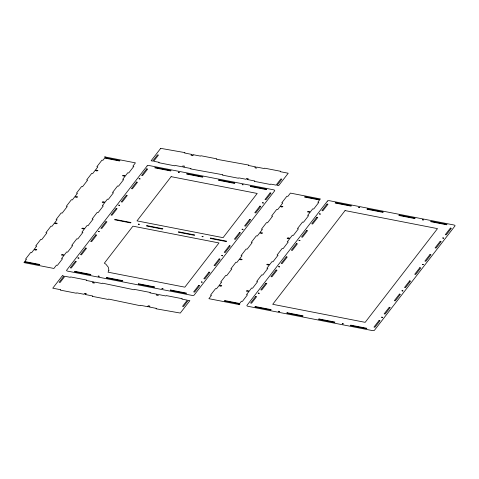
<?xml version="1.0" encoding="UTF-8"?>
<svg xmlns="http://www.w3.org/2000/svg" width="479" height="479" viewBox="0 0 479 479"><rect width="100%" height="100%" fill="white"/><g stroke="black" fill="none" stroke-linecap="round" stroke-linejoin="round"><path stroke-width="0.72" d="M105.464 157.022L104.955 157.681L119.936 160.603L119.63 160.998L104.65 158.076L102.919 160.321L101.961 160.136L96.866 166.734L97.824 166.92L95.429 170.021L97.979 170.518L96.884 170.991L95.123 170.416L92.728 173.518L91.77 173.332L86.675 179.93L87.633 180.116L82.538 186.72L81.58 186.535L76.484 193.133L77.442 193.318L75.047 196.42L77.598 196.917L76.502 197.39L74.742 196.815L72.347 199.917L71.395 199.731L66.3 206.329L67.252 206.515L62.162 213.119L61.204 212.933L56.109 219.532L57.067 219.717L54.672 222.819L57.223 223.316L56.127 223.789L54.367 223.214L51.971 226.316L51.014 226.13L45.918 232.728L46.876 232.914L41.781 239.518L40.823 239.332L35.727 245.931L36.685 246.116L34.29 249.218L36.841 249.715L35.745 250.188L33.985 249.613L31.59 252.714L30.638 252.529L25.543 259.127L26.495 259.319L24.764 261.558L39.751 264.48L39.446 264.881L24.459 261.953L23.95 262.618L53.917 268.462L56.462 265.162L57.42 265.348L62.515 258.75L61.557 258.564L63.952 255.457L61.402 254.96L62.498 254.493L64.258 255.062L66.653 251.96L67.611 252.146L72.706 245.547L71.748 245.362L76.844 238.764L77.802 238.949L82.897 232.351L81.939 232.165L84.334 229.058L81.783 228.561L82.879 228.094L84.639 228.663L87.034 225.561L87.986 225.747L93.082 219.148L92.13 218.963L97.219 212.365L98.177 212.55L103.272 205.952L102.314 205.76L104.709 202.659L102.159 202.162L103.254 201.695L105.015 202.264L107.41 199.162L108.368 199.348L113.463 192.75L112.505 192.564L117.6 185.966L118.558 186.151L123.654 179.553L122.696 179.362L125.091 176.26L122.54 175.763L123.636 175.296L125.396 175.865L127.791 172.763L128.743 172.949L133.839 166.351L132.887 166.165L135.431 162.866L104.506 156.831M238.865 304.536L239.374 303.878L224.394 300.956L224.699 300.561L239.68 303.482L241.416 301.237L242.368 301.423L247.463 294.825L246.511 294.639L248.9 291.537L246.356 291.04L247.451 290.567L249.212 291.142L251.601 288.035L252.559 288.226L257.654 281.622L256.696 281.436L261.791 274.838L262.749 275.024L267.845 268.426L266.887 268.24L269.282 265.138L266.731 264.642L267.827 264.168L269.587 264.737L271.982 261.636L272.94 261.827L278.036 255.223L277.078 255.038L282.173 248.439L283.125 248.625L288.22 242.027L287.268 241.841L289.657 238.74L287.113 238.243L288.208 237.77L289.969 238.338L292.358 235.237L293.316 235.428L298.411 228.824L297.453 228.639L302.548 222.04L303.506 222.226L308.602 215.628L307.644 215.442L310.039 212.341L307.488 211.838L308.584 211.371L310.344 211.94L312.739 208.838L313.697 209.03L318.792 202.425L317.834 202.24L319.565 199.994L304.584 197.073L304.889 196.677L319.87 199.599L320.379 198.941L290.412 193.097L287.867 196.396L286.909 196.21L281.814 202.809L282.772 202.994L280.377 206.096L282.927 206.593L281.832 207.066L280.071 206.491L277.676 209.592L276.718 209.407L271.623 216.005L272.581 216.197L267.486 222.795L266.534 222.609L261.438 229.207L262.39 229.393L260.001 232.495L262.546 232.992L261.45 233.465L259.69 232.89L257.301 235.991L256.343 235.806L251.247 242.41L252.205 242.596L247.11 249.194L246.152 249.008L241.057 255.606L242.015 255.792L239.62 258.894L242.17 259.39L241.075 259.863L239.314 259.289L236.919 262.39L235.961 262.205L230.866 268.809L231.824 268.994L226.729 275.593L225.777 275.407L220.681 282.005L221.633 282.191L219.244 285.292L221.789 285.789L220.693 286.262L218.933 285.688L216.544 288.789L215.586 288.603L210.491 295.208L211.449 295.393L208.898 298.692L239.823 304.722M77.927 257.959L78.909 258.091L77.927 257.959M98.309 231.561L99.285 231.692L98.309 231.561M118.684 205.162L119.666 205.293L118.684 205.162M139.066 178.763L140.042 178.895L139.066 178.763M98.207 276.114L99.189 276.245L98.207 276.114M108.877 270.264L108.056 272.186L184.858 287.166L218.993 242.949L132.917 226.16L104.35 263.169L105.931 264.246L108.296 267.222L108.877 270.264M138.305 224.172L139.281 224.304L138.305 224.172M178.398 172.23L179.38 172.368L178.451 172.183M161.968 288.55L162.95 288.681L161.968 288.55M202.066 236.608L203.042 236.74L202.066 236.608M242.158 184.672L243.14 184.804L242.212 184.625M201.306 282.023L202.282 282.155L201.36 281.975M221.681 255.624L222.663 255.756L221.681 255.624M242.063 229.225L243.039 229.357L242.063 229.225M262.438 202.827L263.42 202.958L262.438 202.827M258.229 293.124L259.211 293.262L258.229 293.124M278.61 266.725L279.586 266.863L278.61 266.725M298.986 240.326L299.968 240.458L298.986 240.326M319.367 213.927L320.343 214.059L319.367 213.927M278.509 311.284L279.491 311.416L278.509 311.284M358.699 207.401L359.681 207.533L358.699 207.401M342.269 323.72L343.251 323.852L342.269 323.72M422.46 219.837L423.442 219.969L422.52 219.789M381.607 317.194L382.589 317.326L381.607 317.194M401.983 290.795L402.965 290.927L401.983 290.795M422.364 264.396L423.346 264.528L422.364 264.396M442.74 237.997L443.722 238.129L442.74 237.997M62.342 275.772L52.762 288.184L60.731 289.735L60.426 290.136L76.365 293.244L76.67 292.849L84.166 294.31L84.298 293.423L85.933 293.441L85.729 293.705L86.208 293.795L85.118 294.495L92.615 295.956L92.303 296.351L108.248 299.459L108.553 299.064L140.125 305.68L140.431 305.285L147.927 306.746L148.233 306.35L147.754 306.255L148.741 305.692L149.969 306.231L148.879 306.931L156.37 308.392L156.064 308.787L180.284 313.056L189.858 300.65L188.265 300.339L183.475 306.542L182.523 306.356L187.313 300.153L181.888 299.094L182.194 298.698L166.255 295.591L165.95 295.986L158.459 294.525L158.327 295.411L156.687 295.393L156.717 294.639L157.501 294.34L150.011 292.879L150.316 292.477L134.377 289.37L134.072 289.765L102.494 283.155L102.189 283.55L94.698 282.089L94.567 282.969L92.926 282.957L93.13 282.694L92.651 282.598L93.74 281.897L86.25 280.437L86.555 280.041L70.617 276.934L70.311 277.329L64.893 276.275L60.103 282.478L59.145 282.293L63.935 276.084L62.342 275.772M147.149 165.908L66.653 270.186A1.676 0.724 4 0 0 67.737 271.156L192.073 295.411A1.676 0.724 4 0 0 194.175 295.058L274.671 190.786A1.676 0.724 4 0 0 273.587 189.816L149.25 165.56A1.676 0.724 4 0 0 147.149 165.908M160.699 148.352L151.125 160.764L152.717 161.076L157.507 154.867L158.459 155.058L153.675 161.261L159.094 162.315L158.788 162.71L174.727 165.824L175.033 165.429L182.523 166.89L182.661 166.003L184.295 166.015L184.265 166.77L183.481 167.075L190.971 168.536L190.666 168.931L222.855 174.751L222.549 175.152L238.488 178.26L238.793 177.865L246.284 179.326L246.416 178.439L248.056 178.457L248.026 179.206L247.242 179.511L254.732 180.972L254.427 181.367L270.366 184.475L270.671 184.08L276.096 185.139L280.88 178.936L281.838 179.122L277.048 185.325L278.646 185.636L288.22 173.23L280.251 171.674L280.556 171.278L264.618 168.171L264.312 168.566L256.822 167.105L256.684 167.991L256.002 168.159L254.774 167.614L255.864 166.92L248.373 165.453L248.679 165.057L216.49 159.238L216.795 158.842L200.857 155.729L200.551 156.13L193.061 154.669L192.756 155.064L193.229 155.154L192.247 155.723L191.013 155.178L192.103 154.477L184.613 153.017L184.918 152.621L160.699 148.352M75.383 261.259L70.287 267.857L71.239 268.042L76.335 261.444L75.383 261.259M85.567 248.056L80.478 254.66L81.43 254.846L86.525 248.242L85.567 248.056M95.758 234.86L90.663 241.458L91.621 241.644L96.716 235.045L95.758 234.86M105.949 221.657L100.853 228.261L101.811 228.447L106.907 221.843L105.949 221.657M116.14 208.461L111.044 215.059L111.996 215.245L117.092 208.646L116.14 208.461M126.324 195.258L121.229 201.857L122.187 202.048L127.282 195.444L126.324 195.258M136.515 182.062L131.42 188.66L132.378 188.846L137.473 182.248L136.515 182.062M146.706 168.859L141.61 175.458L142.568 175.649L147.664 169.045L146.706 168.859M74.928 271.348L74.622 271.743L90.567 274.85L90.872 274.455L74.928 271.348M115.026 219.406L114.721 219.801L130.659 222.909L130.965 222.513L115.026 219.406M155.118 167.464L154.813 167.86L170.752 170.967L171.057 170.572L155.118 167.464M171.129 176.661L136.994 220.879L223.07 237.668L257.205 193.45L171.129 176.661M106.811 277.563L106.506 277.958L122.444 281.071L122.75 280.67L106.811 277.563M146.903 225.621L146.598 226.016L162.537 229.13L162.842 228.734L146.903 225.621M187.002 173.685L186.696 174.081L202.635 177.188L202.94 176.793L187.002 173.685M138.688 283.784L138.383 284.179L154.322 287.286L154.633 286.891L138.688 283.784M178.787 231.842L178.481 232.237L194.42 235.345L194.725 234.95L178.787 231.842M218.879 179.9L218.574 180.296L234.512 183.409L234.818 183.008L218.879 179.9M170.572 289.999L170.267 290.394L186.205 293.507L186.511 293.112L170.572 289.999M210.664 238.063L210.359 238.458L226.298 241.566L226.603 241.171L210.664 238.063M250.762 186.121L250.451 186.517L266.396 189.624L266.701 189.229L250.762 186.121M198.755 285.322L193.66 291.921L194.618 292.106L199.713 285.508L198.755 285.322M208.946 272.126L203.85 278.724L204.808 278.91L209.904 272.312L208.946 272.126M219.137 258.923L214.041 265.522L214.999 265.707L220.095 259.109L219.137 258.923M229.327 245.727L224.232 252.325L225.184 252.511L230.279 245.913L229.327 245.727M239.512 232.525L234.417 239.123L235.375 239.308L240.47 232.71L239.512 232.525M249.703 219.328L244.607 225.926L245.565 226.112L250.661 219.514L249.703 219.328M259.893 206.126L254.798 212.724L255.756 212.91L260.851 206.311L259.893 206.126M270.084 192.929L264.989 199.527L265.941 199.713L271.036 193.115L270.084 192.929M327.45 201.078L246.954 305.357A1.676 0.724 4 0 0 248.044 306.326L372.375 330.576A1.676 0.724 4 0 0 374.476 330.229L454.972 225.95A1.676 0.724 4 0 0 453.888 224.98L329.552 200.731A1.676 0.724 4 0 0 327.45 201.078M255.684 296.429L250.589 303.027L251.547 303.213L256.642 296.615L255.684 296.429M265.875 283.227L260.78 289.825L261.732 290.011L266.827 283.412L265.875 283.227M276.06 270.03L270.964 276.628L271.922 276.814L277.018 270.216L276.06 270.03M286.25 256.828L281.155 263.426L282.113 263.612L287.208 257.013L286.25 256.828M296.441 243.631L291.346 250.23L292.304 250.415L297.399 243.817L296.441 243.631M306.632 230.429L301.536 237.027L302.488 237.213L307.584 230.615L306.632 230.429M316.817 217.232L311.721 223.831L312.679 224.016L317.775 217.418L316.817 217.232M327.007 204.03L321.912 210.628L322.87 210.814L327.965 204.216L327.007 204.03M255.235 306.512L254.924 306.907L270.869 310.021L271.174 309.626L255.235 306.512M335.42 202.635L335.114 203.03L351.053 206.138L351.364 205.742L335.42 202.635M345.054 210.586L272.713 304.303L365.166 322.337L437.507 228.621L345.054 210.586M287.113 312.733L286.807 313.128L302.746 316.236L303.051 315.841L287.113 312.733M367.303 208.85L366.998 209.251L382.937 212.359L383.242 211.963L367.303 208.85M318.99 318.948L318.685 319.349L334.629 322.457L334.935 322.062L318.99 318.948M399.181 215.071L398.875 215.466L414.814 218.574L415.119 218.179L399.181 215.071M350.873 325.169L350.568 325.564L366.507 328.672L366.812 328.277L350.873 325.169M431.064 221.292L430.759 221.687L446.697 224.795L447.003 224.4L431.064 221.292M379.063 320.493L373.967 327.091L374.919 327.277L380.015 320.679L379.063 320.493M389.247 307.29L384.152 313.895L385.11 314.08L390.205 307.482L389.247 307.29M399.438 294.094L394.343 300.692L395.301 300.878L400.396 294.28L399.438 294.094M409.629 280.892L404.533 287.496L405.491 287.681L410.581 281.083L409.629 280.892M419.82 267.695L414.724 274.293L415.676 274.479L420.772 267.881L419.82 267.695M430.004 254.493L424.909 261.097L425.867 261.283L430.962 254.678L430.004 254.493M440.195 241.296L435.1 247.894L436.058 248.08L441.153 241.482L440.195 241.296M450.386 228.094L445.29 234.698L446.248 234.884L451.338 228.279L450.386 228.094"/></g></svg>
